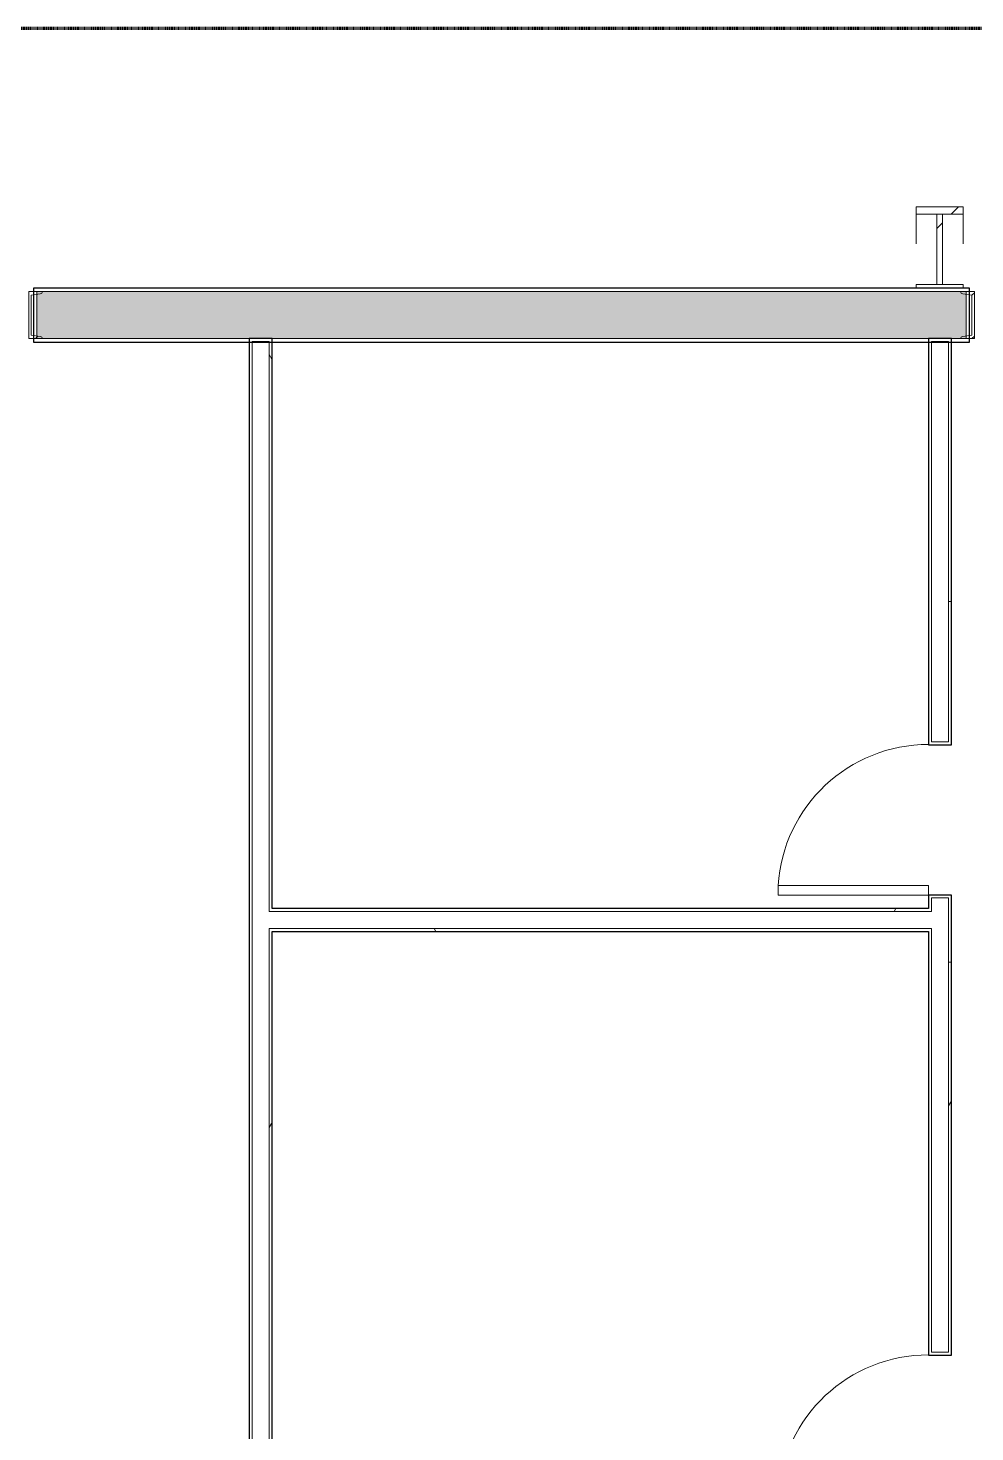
# Model space of a CAD drawing. Header units: inches. Extents: x 0 to 26364, y -23034 to 792.
# Drawn here: x 24918.4 to 25119.9, y -22602.4 to -22303.4 of the extents above; entities that cross this region are included whole.
import ezdxf

# ---------------------------------------------------------------- set-up
doc = ezdxf.new("R2010")
doc.units = ezdxf.units.IN
doc.header["$MEASUREMENT"] = 0
doc.linetypes.add('Dash', pattern=[0.25, 0.125, -0.125])
for name, color, linetype, lineweight in [('A-DOOR', 31, 'Continuous', 13), ('A-GENM', 13, 'Continuous', 13), ('A-WALL', 113, 'Continuous', 13), ('A-WALL-PATT', 111, 'Continuous', 25), ('I-WALL', 2, 'Continuous', 13), ('S-BEAM', 12, 'Continuous', 13), ('S-COLS', 52, 'Continuous', 13)]:
    doc.layers.add(name, color=color, linetype=linetype, lineweight=lineweight)
pattern_1 = [(0, (0, 0), (61.44, 15.36), [2.534, -43.546, 2.534, -43.546, -245.76]), (0, (0, 0), (61.44, 15.36), [-92.16, 2.534, -89.626, 2.534, -43.546, -107.52]), (0, (0, 0), (61.44, 15.36), [-230.4, 2.534, -28.186, 2.534, -74.266]), (120, (23.04, 7.68), (-44.02215, 45.528601), [2.534, -43.546, 2.534, -43.546, -245.76]), (120, (23.04, 7.68), (-44.02215, 45.528601), [-92.16, 2.534, -89.626, 2.534, -43.546, -107.52]), (120, (23.04, 7.68), (-44.02215, 45.528601), [-230.4, 2.534, -28.186, 2.534, -74.266]), (240, (30.72, 38.4), (-17.41785, -60.888601), [2.534, -43.546, 2.534, -43.546, -245.76]), (240, (30.72, 38.4), (-17.41785, -60.888601), [-92.16, 2.534, -89.626, 2.534, -43.546, -107.52]), (240, (30.72, 38.4), (-17.41785, -60.888601), [-230.4, 2.534, -28.186, 2.534, -74.266])]
pattern_2 = [(225, (25112.39, -22360.053), (19.00703, -19.00703), []), (225, (25112.39, -22388.853), (19.00703, -19.00703), [])]
pattern_3 = [(45, (0, 0), (-19.00703, 19.00703), []), (45, (0, 28.8), (-19.00703, 19.00703), [])]

# ---------------------------------------------------------------- blocks, each defined once
blk = doc.blocks.new('Single-Flush - 32_ x 84_-460923-Egress Plan')
at = {"layer": 'A-DOOR'}
for p, q in [((14, -2.44), (14, -34.44)), ((16, -2.44), (14, -2.44)), ((16, -2.44), (16, -34.44)), ((16, -34.44), (14, -34.44))]:
    blk.add_line(p, q, dxfattribs=at)
at = {"layer": 'A-DOOR', "lineweight": 9}
blk.add_arc((16, -2.44), 32.07, 180, 266.4241, dxfattribs=at)
blk = doc.blocks.new('columns and girder2 - one-V24-Egress Plan')
at = {"layer": 'S-BEAM', "lineweight": 9}
h = blk.add_hatch(dxfattribs=at)
h.set_pattern_fill('FP_21', color=256, style=0, pattern_type=2)
h.set_pattern_definition(pattern_2)
h.paths.add_polyline_path([(0, -1.25), (-5, -1.25), (-5, -2), (5, -2), (5, -1.25)], flags=0)
h.paths.add_polyline_path([(5, -17.03), (-5, -17.03), (-5, -18.55), (5, -18.55)], flags=0)
h.paths.add_polyline_path([(-5, -1204.89), (-5, -1206.4), (5, -1206.4), (5, -1204.89)], flags=0)
h.paths.add_polyline_path([(-5, -1224.25), (-5, -1225), (5, -1225), (5, -1224.25)], flags=0)
h = blk.add_hatch(dxfattribs=at)
h.set_pattern_fill('FP_21', color=256, style=0, pattern_type=2)
h.set_pattern_definition(pattern_2)
h.paths.add_polyline_path([(0.62, -2), (-0.63, -2), (-0.63, -17.03), (0.62, -17.03)], flags=0)
h.paths.add_polyline_path([(-0.63, -1206.4), (-0.63, -1224.25), (0.62, -1224.25), (0.62, -1206.4)], flags=0)
at = {"layer": 'S-BEAM', "lineweight": 15}
for p, q in [((-5, -1.24), (-5, -2)), ((-5, -2), (5, -2)), ((0.62, -2), (-0.63, -2)), ((-0.63, -2), (-0.63, -17.03)), ((0.62, -17.03), (0.62, -2)), ((5, -2), (5, -1.25)), ((5, -17.03), (-5, -17.03)), ((-5, -17.03), (-5, -18.55)), ((-0.63, -17.03), (0.62, -17.03)), ((5, -18.55), (5, -17.03)), ((-5, -18.55), (5, -18.55))]:
    blk.add_line(p, q, dxfattribs=at)
at = {"layer": 'S-BEAM'}
for p, q in [((-5, -17.03), (-5, -10.69)), ((5, -10.69), (5, -17.03))]:
    blk.add_line(p, q, dxfattribs=at)
blk = doc.blocks.new('Path of Travel - 02 Middle-1854141-Egress Plan')
at = {"layer": 'A-GENM', "linetype": 'Dash', "lineweight": 70}
blk.add_line((8.96, 0), (1082.96, 0), dxfattribs=at)

msp = doc.modelspace()

# ---------------------------------------------------------------- hatches: boundary and pattern name
at = {"layer": 'A-WALL-PATT', "lineweight": 9}
h = msp.add_hatch(dxfattribs=at)
h.set_pattern_fill('FP_11', color=256, style=0, pattern_type=2)
h.set_pattern_definition([(161.57, (0.96, 0.96), (-7.6802237, -0.0009796), [0, -54.643, 6.067, 0]), (18.43, (-0.96, 0.96), (-7.6802237, 0.0009796), [0, -54.643, 6.067, 0]), (108.43, (0.96, 0.96), (3.8382953, -19.20136532), [18.211, -42.499]), (71.57, (-0.96, 0.96), (3.8382953, 19.20136532), [18.211, -42.499])])
h.paths.add_polyline_path([(25738.77, -22369.55), (25738.77, -22359.55), (25563.52, -22359.55), (25563.52, -22369.55), (25662.11, -22369.55)], flags=0)
h.paths.add_polyline_path([(25481.52, -22369.55), (25481.52, -22359.55), (25161.52, -22359.55), (25161.52, -22369.55), (25381.37, -22369.55)], flags=0)
h.paths.add_polyline_path([(25118.02, -22369.55), (25118.02, -22359.55), (24920.27, -22359.55), (24920.27, -22369.55), (25100.63, -22369.55)], flags=0)
h.paths.add_polyline_path([(24842.14, -22369.55), (24842.14, -22359.55), (24630.77, -22359.55), (24630.77, -22369.55), (24819.89, -22369.55)], flags=0)
h.paths.add_polyline_path([(22798.64, -22369.55), (22798.64, -22359.55), (22781.39, -22359.55), (22781.39, -22369.55), (22784.51, -22369.55)], flags=0)
h = msp.add_hatch(dxfattribs=at)
h.set_pattern_fill('FP_10', color=256, style=0, pattern_type=2)
h.set_pattern_definition(pattern_1)
h.paths.add_polyline_path([(24966.08, -22787.3), (24966.08, -22370.18), (24969.7, -22370.18), (24969.7, -22369.55), (24965.45, -22369.55), (24965.45, -22787.3)], flags=0)
h = msp.add_hatch(dxfattribs=at)
h.set_pattern_fill('FP_10', color=256, style=0, pattern_type=2)
h.set_pattern_definition(pattern_1)
h.paths.add_polyline_path([(24969.7, -22787.3), (24970.33, -22787.3), (24970.33, -22627.18), (24969.7, -22627.18), (24969.7, -22786.55)], flags=0)
h.paths.add_polyline_path([(24970.33, -22623.55), (24970.33, -22495.18), (24969.7, -22495.18), (24969.7, -22623.55)], flags=0)
h.paths.add_polyline_path([(24970.33, -22491.55), (24970.33, -22369.55), (24969.7, -22369.55), (24969.7, -22491.55)], flags=0)
h = msp.add_hatch(dxfattribs=at)
h.set_pattern_fill('FP_10', color=256, style=0, pattern_type=2)
h.set_pattern_definition(pattern_1)
h.paths.add_polyline_path([(25114.89, -22622.93), (25114.89, -22618.05), (25112.45, -22618.05), (25112.45, -22618.68), (25114.27, -22618.68), (25114.27, -22622.93)], flags=0)
h.paths.add_polyline_path([(25114.89, -22586.05), (25114.89, -22488.05), (25112.45, -22488.05), (25112.45, -22488.68), (25114.27, -22488.68), (25114.27, -22585.43), (25112.45, -22585.43), (25112.45, -22586.05)], flags=0)
h.paths.add_polyline_path([(25114.89, -22456.05), (25114.89, -22369.55), (25110.64, -22369.55), (25110.64, -22370.18), (25114.27, -22370.18), (25114.27, -22455.43), (25112.45, -22455.43), (25112.45, -22456.05)], flags=0)
h = msp.add_hatch(dxfattribs=at)
h.set_pattern_fill('FP_10', color=256, style=0, pattern_type=2)
h.set_pattern_definition(pattern_1)
h.paths.add_polyline_path([(24970.33, -22491.55), (25110.02, -22491.55), (25110.02, -22490.93), (24970.33, -22490.93)], flags=0)
h = msp.add_hatch(dxfattribs=at)
h.set_pattern_fill('FP_10', color=256, style=0, pattern_type=2)
h.set_pattern_definition(pattern_1)
h.paths.add_polyline_path([(24970.33, -22495.8), (25110.02, -22495.8), (25110.02, -22495.18), (24970.33, -22495.18)], flags=0)
at = {"layer": 'S-COLS', "lineweight": 9}
h = msp.add_hatch(dxfattribs=at)
h.set_pattern_fill('FP_8', color=256, style=0, pattern_type=2)
h.set_pattern_definition(pattern_3)
h.paths.add_polyline_path([(24921.41, -22369.55), (24921.28, -22369.24), (24920.97, -22369.12), (24919.04, -22368.81), (24919.04, -22360.29), (24921.28, -22359.86), (24921.41, -22359.55), (24918.52, -22359.55), (24918.52, -22369.55)], flags=0)
h = msp.add_hatch(dxfattribs=at)
h.set_pattern_fill('FP_8', color=256, style=0, pattern_type=2)
h.set_pattern_definition(pattern_3)
h.paths.add_polyline_path([(25119.77, -22369.55), (25119.77, -22359.55), (25116.88, -22359.55), (25117, -22359.86), (25117.31, -22359.99), (25119.24, -22360.29), (25119.24, -22368.81), (25117, -22369.24), (25116.88, -22369.55)], flags=0)

# ---------------------------------------------------------------- linework, layer by layer
at = {"layer": 'A-WALL', "lineweight": 9}
for p, q in [((24920.27, -22359.55), (24920.27, -22369.55)), ((24920.27, -22359.55), (25118.02, -22359.55)), ((25118.02, -22369.55), (25118.02, -22359.55)), ((24920.27, -22369.55), (25118.02, -22369.55)), ((24969.7, -22370.18), (24966.08, -22370.18)), ((24966.08, -22370.18), (24966.08, -22787.3)), ((24969.7, -22370.18), (24969.7, -22491.55)), ((25114.27, -22370.18), (25110.64, -22370.18)), ((25110.64, -22370.18), (25110.64, -22455.43)), ((25114.27, -22455.43), (25114.27, -22370.18)), ((25110.64, -22455.43), (25114.27, -22455.43)), ((25114.27, -22488.68), (25110.64, -22488.68)), ((25110.64, -22488.68), (25110.64, -22491.55)), ((25114.27, -22585.43), (25114.27, -22488.68)), ((24969.7, -22491.55), (25110.64, -22491.55)), ((24969.7, -22495.18), (24969.7, -22623.55)), ((24969.7, -22495.18), (25110.64, -22495.18)), ((25110.64, -22495.18), (25110.64, -22585.43)), ((25110.64, -22585.43), (25114.27, -22585.43))]:
    msp.add_line(p, q, dxfattribs=at)
at = {"layer": 'I-WALL', "lineweight": 25}
for p, q in [((25118.77, -22358.8), (24919.52, -22358.8)), ((24919.52, -22358.8), (24919.52, -22370.3)), ((25118.77, -22370.3), (25118.77, -22358.8)), ((24970.33, -22369.55), (24965.45, -22369.55)), ((24965.45, -22369.55), (24965.45, -22786.55)), ((24970.33, -22490.93), (24970.33, -22369.55)), ((25114.89, -22369.55), (25110.02, -22369.55)), ((25110.02, -22369.55), (25110.02, -22456.05)), ((25114.89, -22456.05), (25114.89, -22369.55)), ((24919.52, -22370.3), (25118.77, -22370.3)), ((25110.02, -22456.05), (25114.89, -22456.05)), ((25114.89, -22488.05), (25110.02, -22488.05)), ((25110.02, -22488.05), (25110.02, -22490.93)), ((25114.89, -22586.05), (25114.89, -22488.05)), ((25110.02, -22490.93), (24970.33, -22490.93)), ((24970.33, -22622.93), (24970.33, -22495.8)), ((24970.33, -22495.8), (25110.02, -22495.8)), ((25110.02, -22495.8), (25110.02, -22586.05)), ((25110.02, -22586.05), (25114.89, -22586.05))]:
    msp.add_line(p, q, dxfattribs=at)
at = {"layer": 'S-COLS', "lineweight": 15}
for p, q in [((24921.41, -22359.55), (24918.52, -22359.55)), ((24918.52, -22359.55), (24918.52, -22369.55)), ((24919.04, -22360.29), (24920.97, -22359.99)), ((24919.04, -22368.81), (24919.04, -22360.29)), ((25119.77, -22359.55), (25116.88, -22359.55)), ((25117.31, -22359.99), (25119.24, -22360.29)), ((25119.24, -22360.29), (25119.24, -22368.81)), ((25119.77, -22369.55), (25119.77, -22359.55)), ((24918.52, -22369.55), (24921.41, -22369.55)), ((24920.97, -22369.12), (24919.04, -22368.81)), ((25116.88, -22369.55), (25119.77, -22369.55)), ((25119.24, -22368.81), (25117.31, -22369.12))]:
    msp.add_line(p, q, dxfattribs=at)
for centre, start, end in [((24920.97, -22359.55), 270, 0), ((25117.31, -22359.55), 180, 270), ((24920.97, -22369.55), 0, 90), ((25117.31, -22369.55), 90, 180)]:
    msp.add_arc(centre, 0.436, start, end, dxfattribs=at)

# ---------------------------------------------------------------- block references
at = {"layer": 'A-DOOR', "rotation": 270}
for p in [(25112.45, -22472.05), (25112.45, -22602.05)]:
    msp.add_blockref('Single-Flush - 32_ x 84_-460923-Egress Plan', p, dxfattribs=at)
at = {"layer": 'A-GENM'}
msp.add_blockref('Path of Travel - 02 Middle-1854141-Egress Plan', (24874.87, -22303.41), dxfattribs=at)
at = {"layer": 'S-BEAM', "rotation": 180}
msp.add_blockref('columns and girder2 - one-V24-Egress Plan', (25112.39, -22360.05), dxfattribs=at)

doc.saveas('drawing.dxf')
